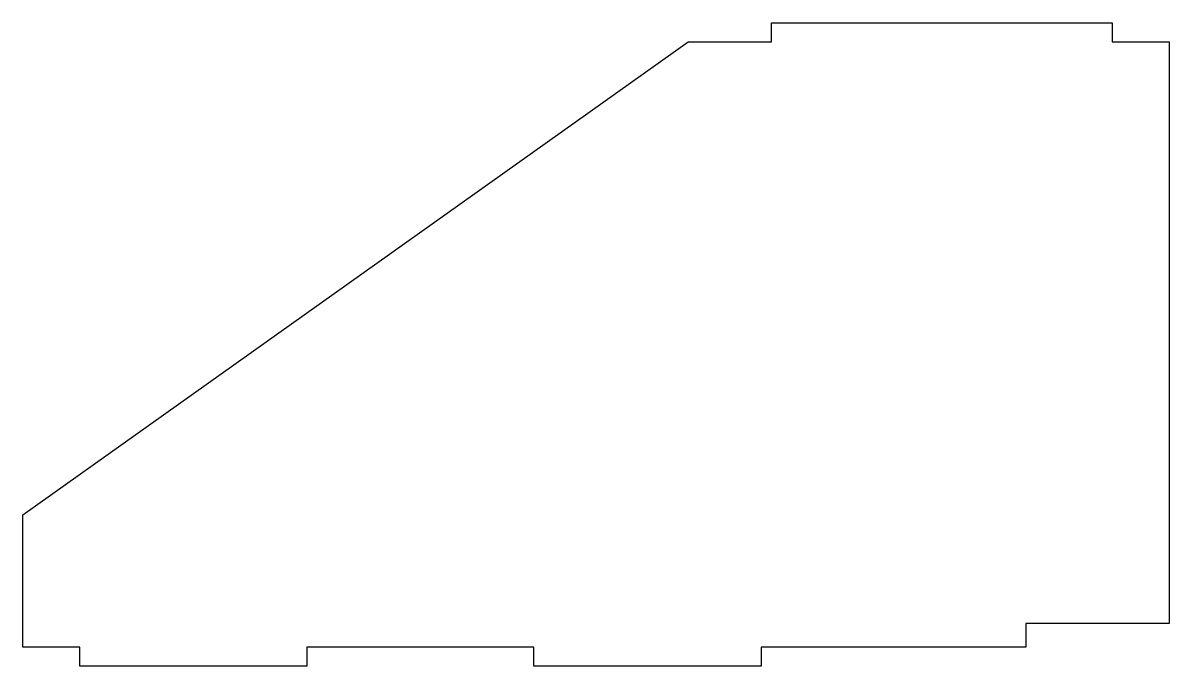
# Model space of a CAD drawing. Header units: inches. Extents: x -20.1 to -4.9, y 0 to 8.5.
import ezdxf

# ---------------------------------------------------------------- set-up
doc = ezdxf.new("R2010")
doc.units = ezdxf.units.IN
doc.layers.get('0').update_dxf_attribs({"linetype": 'CONTINUOUS'})

msp = doc.modelspace()

# ---------------------------------------------------------------- linework, layer by layer
msp.add_lwpolyline([(-19.311, 0.25), (-20.061, 0.25), (-20.061, 2), (-11.272, 8.25), (-10.171, 8.25), (-10.171, 8.5), (-5.671, 8.5), (-5.671, 8.25), (-4.921, 8.25), (-4.921, 0.563), (-6.811, 0.563), (-6.811, 0.25), (-10.311, 0.25), (-10.311, 0), (-13.311, 0), (-13.311, 0.25), (-16.311, 0.25), (-16.311, 0), (-19.311, 0)], close=True)

doc.saveas('drawing.dxf')
